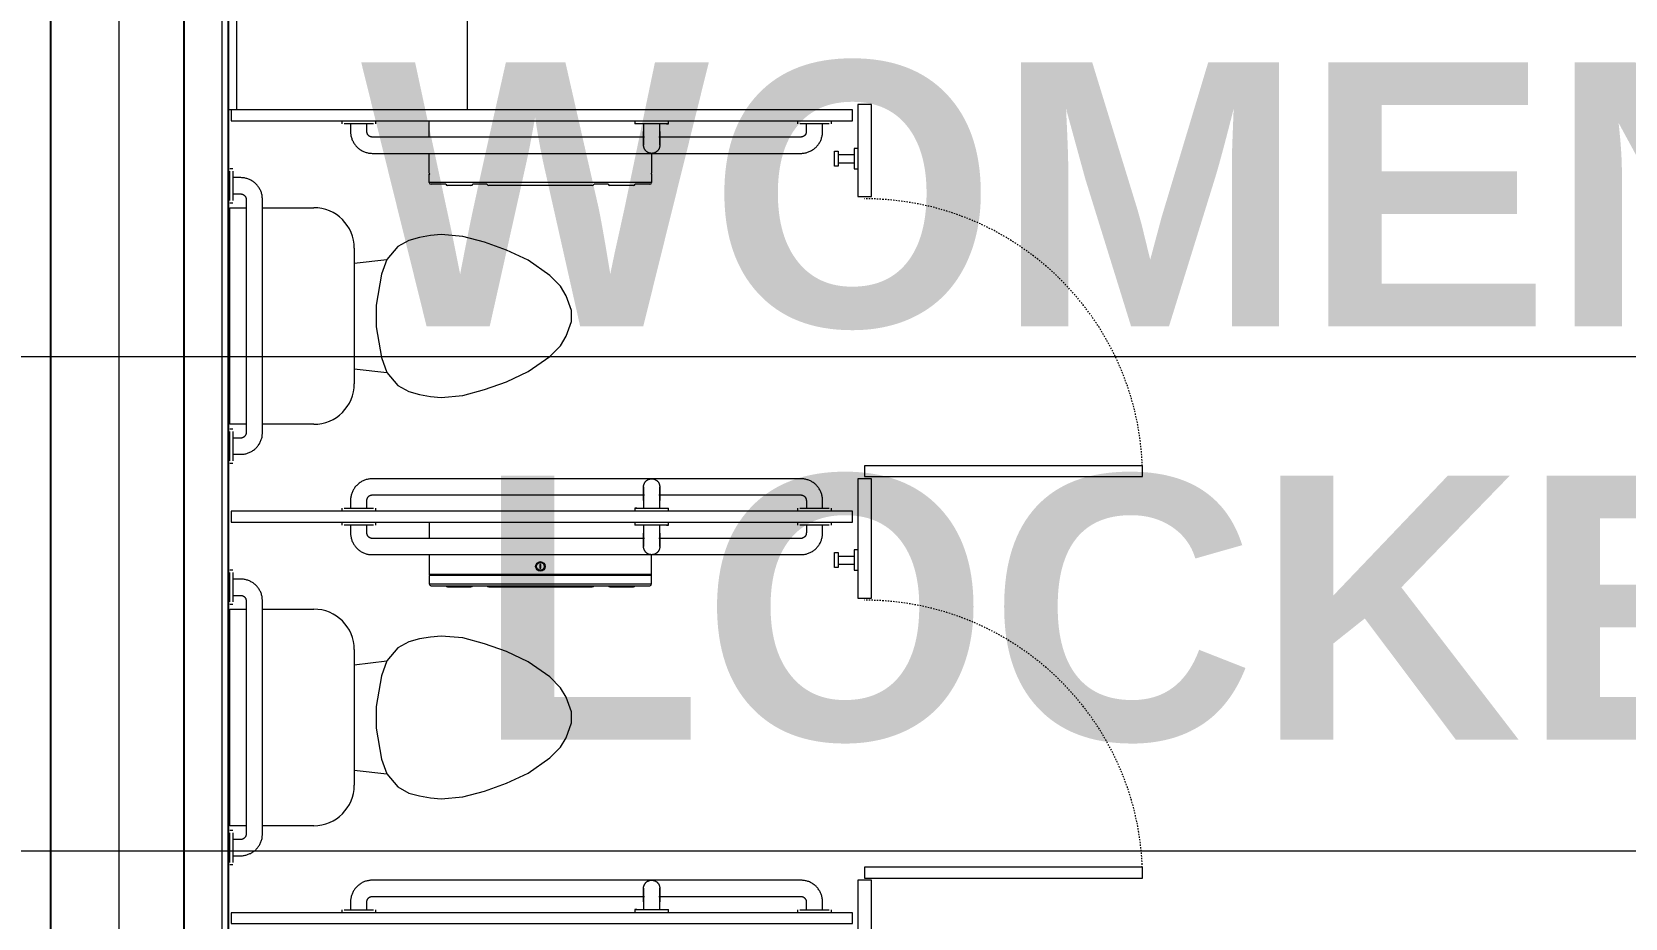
# Model space of a CAD drawing. Header units: inches. Extents: x 25557 to 33164, y -23509 to -20035.
# Drawn here: x 31436.2 to 31583.1, y -22594.8 to -22513.1 of the extents above; entities that cross this region are included whole.
import ezdxf

# ---------------------------------------------------------------- set-up
doc = ezdxf.new("R2010")
doc.units = ezdxf.units.IN
doc.header["$MEASUREMENT"] = 0
for name, pattern in [('Dash', [0.25, 0.125, -0.125]), ('Dash_2_', [0.25, 0.125, -0.125]), ('Grid Line 1_2_', [0.875, 0.5, -0.125, 0.125, -0.125])]:
    doc.linetypes.add(name, pattern=pattern)
for name, color, linetype, lineweight in [('A-AREA', 32, 'Continuous', 9), ('A-GENM', 13, 'Continuous', 9), ('A-WALL', 113, 'Continuous', 25), ('G-ANNO-SYMB', 111, 'Continuous', 9), ('I-WALL', 2, 'Continuous', 9), ('M-AREA-IDEN', 171, 'Continuous', 9), ('P-SANR-FIXT', 6, 'Continuous', 9), ('Q-CASE', 31, 'Continuous', 9), ('Q-SPCQ', 91, 'Continuous', 9), ('Q-SPCQ-HDLN', 91, 'Dash', 9), ('S-GRID', 1, 'Continuous', 9)]:
    doc.layers.add(name, color=color, linetype=linetype, lineweight=lineweight)
doc.styles.add('Arial_B', font='arialbd.ttf', dxfattribs={"height": 24.354149})

# ---------------------------------------------------------------- blocks, each defined once
blk = doc.blocks.new('Toilet-Domestic-3D - Toilet-Domestic-3D-V38-Overall Floor Plan')
at = {"layer": 'P-SANR-FIXT', "color": 7}
for p, q in [((-9.98, 19.48), (9.98, 19.48)), ((-9.98, 17.98), (-9.98, 19.48)), ((9.98, 19.48), (9.98, 17.98)), ((-9.98, 11.75), (-9.98, 16.48)), ((9.98, 16.48), (9.98, 11.75)), ((6.25, 8.02), (-6.25, 8.02)), ((-4.86, 8.02), (-5.21, 5)), ((4.86, 8.02), (5.21, 5)), ((-1, 6), (-3.84, 5.5)), ((1, 6), (-1, 6)), ((3.84, 5.5), (1, 6)), ((-5.21, 5), (-6.4, 4)), ((-3.84, 5.5), (-5.21, 5)), ((5.21, 5), (3.84, 5.5)), ((6.4, 4), (5.21, 5)), ((-6.97, 3), (-7.24, 2)), ((-6.4, 4), (-6.97, 3)), ((6.97, 3), (6.4, 4)), ((7.24, 2), (6.97, 3)), ((-7.24, 2), (-7.41, 1)), ((7.41, 1), (7.24, 2)), ((-7.41, 1), (-7.5, 0)), ((-7.5, 0), (-7.33, -1.99)), ((7.33, -1.99), (7.5, 0)), ((7.5, 0), (7.41, 1)), ((-7.33, -1.99), (-6.79, -4)), ((6.79, -4), (7.33, -1.99)), ((-6.79, -4), (-6.06, -6)), ((6.06, -6), (6.79, -4)), ((-6.06, -6), (-5.13, -8)), ((5.13, -8), (6.06, -6)), ((-5.13, -8), (-3.74, -10)), ((3.74, -10), (5.13, -8)), ((-3.74, -10), (-2.74, -11)), ((2.74, -11), (3.74, -10)), ((-2.74, -11), (-1.87, -11.5)), ((-1.87, -11.5), (-0.5, -12)), ((0.5, -12), (1.87, -11.5)), ((1.87, -11.5), (2.74, -11)), ((-0.5, -12), (0.5, -12))]:
    blk.add_line(p, q, dxfattribs=at)
for centre, start, end in [((-6.25, 11.75), 180, 270), ((6.25, 11.75), 270, 360)]:
    blk.add_arc(centre, 3.73, start, end, dxfattribs=at)
blk = doc.blocks.new('Partition-Floor_Braced-Bradley_Corp-St_Stl-ADA-N_Stalls - ADA _optional_ _ n Standard Stalls-320692-Overall Floor Plan')
at = {"layer": 'Q-SPCQ', "color": 7}
for p, q in [((68.5, -0.88), (67.5, -0.88)), ((67.5, -0.88), (67.5, -58.13)), ((68.5, -58.13), (68.5, -0.88)), ((105.5, -0.88), (104.5, -0.88)), ((104.5, -0.88), (104.5, -58.13)), ((105.5, -58.13), (105.5, -0.88)), ((142.5, -0.88), (141.5, -0.88)), ((141.5, -0.88), (141.5, -58.13)), ((142.5, -58.13), (142.5, -0.88)), ((179.5, -0.88), (178.5, -0.88)), ((178.5, -0.88), (178.5, -58.13)), ((179.5, -58.13), (179.5, -0.88)), ((11.5, -58.63), (8.5, -58.63)), ((8.5, -58.63), (8.5, -59.88)), ((11.5, -59.88), (11.5, -58.63)), ((71.5, -58.63), (47.5, -58.63)), ((47.5, -58.63), (47.5, -59.88)), ((67.5, -58.13), (68.5, -58.13)), ((71.5, -59.88), (71.5, -58.63)), ((97.5, -58.63), (97.5, -59.88)), ((108.5, -58.63), (97.5, -58.63)), ((104.5, -58.13), (105.5, -58.13)), ((108.5, -59.88), (108.5, -58.63)), ((134.5, -58.63), (134.5, -59.88)), ((145.5, -58.63), (134.5, -58.63)), ((141.5, -58.13), (142.5, -58.13)), ((145.5, -59.88), (145.5, -58.63)), ((180, -58.63), (171.5, -58.63)), ((171.5, -58.63), (171.5, -59.88)), ((178.5, -58.13), (179.5, -58.13)), ((180, -59.88), (180, -58.63)), ((8.5, -59.88), (11.5, -59.88)), ((12.69, -59.25), (11.69, -59.25)), ((11.69, -59.25), (11.69, -94.87)), ((12.69, -94.87), (12.69, -59.25)), ((47.5, -59.88), (71.5, -59.88)), ((72.69, -59.25), (71.69, -59.25)), ((71.69, -59.25), (71.69, -84.87)), ((72.69, -84.87), (72.69, -59.25)), ((97.5, -59.88), (108.5, -59.88)), ((109.69, -59.25), (108.69, -59.25)), ((108.69, -59.25), (108.69, -84.87)), ((109.69, -84.87), (109.69, -59.25)), ((134.5, -59.88), (145.5, -59.88)), ((146.69, -59.25), (145.69, -59.25)), ((145.69, -59.25), (145.69, -84.87)), ((146.69, -84.87), (146.69, -59.25)), ((171.5, -59.88), (180, -59.88)), ((71.69, -84.87), (72.69, -84.87)), ((108.69, -84.87), (109.69, -84.87)), ((145.69, -84.87), (146.69, -84.87)), ((11.69, -94.87), (12.69, -94.87))]:
    blk.add_line(p, q, dxfattribs=at)
at = {"layer": 'Q-SPCQ-HDLN', "color": 7, "linetype": 'Dash_2_'}
for centre, radius, start in [((11.69, -59.25), 35.62, 271.7908), ((71.69, -59.25), 25.62, 272.2042), ((108.69, -59.25), 25.62, 272.2042), ((145.69, -59.25), 25.62, 272.2042)]:
    blk.add_arc(centre, radius, start, 360, dxfattribs=at)
blk = doc.blocks.new('817_Grab_Bars - 8170-001420-V43-Overall Floor Plan')
at = {"layer": 'Q-SPCQ', "color": 7}
for p, q in [((25445.95, -22632.3), (25445.95, -22632.58)), ((25447.52, -22632.58), (25446.16, -22632.58)), ((25446.77, -22632.58), (25446.77, -22633.3)), ((25448.87, -22632.58), (25447.52, -22632.58)), ((25448.27, -22633.3), (25448.27, -22632.58)), ((25449.08, -22632.58), (25449.08, -22632.3)), ((25487.95, -22632.3), (25487.95, -22632.58)), ((25489.52, -22632.58), (25488.16, -22632.58)), ((25488.77, -22632.58), (25488.77, -22633.3)), ((25490.87, -22632.58), (25489.52, -22632.58)), ((25490.27, -22633.3), (25490.27, -22632.58)), ((25491.08, -22632.58), (25491.08, -22632.3)), ((25461.86, -22633.8), (25448.77, -22633.8)), ((25488.27, -22633.8), (25463.17, -22633.8)), ((25448.77, -22635.3), (25488.27, -22635.3))]:
    blk.add_line(p, q, dxfattribs=at)
at = {"layer": 'Q-SPCQ', "color": 7, "flags": 128}
for points in [[(25446.77, -22633.3), (25446.77, -22633.38), (25446.77, -22633.46), (25446.78, -22633.54), (25446.79, -22633.62), (25446.81, -22633.7), (25446.82, -22633.78), (25446.84, -22633.86), (25446.87, -22633.93), (25446.89, -22634.01), (25446.92, -22634.08), (25446.96, -22634.15), (25446.99, -22634.23), (25447.03, -22634.3), (25447.07, -22634.37), (25447.11, -22634.43), (25447.16, -22634.5), (25447.21, -22634.56), (25447.26, -22634.62), (25447.32, -22634.68), (25447.37, -22634.74), (25447.43, -22634.79), (25447.49, -22634.84), (25447.55, -22634.89), (25447.62, -22634.94), (25447.68, -22634.99), (25447.75, -22635.03), (25447.82, -22635.07), (25447.89, -22635.1), (25447.97, -22635.14), (25448.04, -22635.17), (25448.12, -22635.19), (25448.19, -22635.22), (25448.27, -22635.24), (25448.35, -22635.26), (25448.43, -22635.27), (25448.5, -22635.29), (25448.58, -22635.29), (25448.66, -22635.3), (25448.74, -22635.3), (25448.77, -22635.3)], [(25448.77, -22633.8), (25448.75, -22633.8), (25448.73, -22633.8), (25448.71, -22633.8), (25448.69, -22633.8), (25448.67, -22633.79), (25448.65, -22633.79), (25448.63, -22633.78), (25448.61, -22633.78), (25448.59, -22633.77), (25448.57, -22633.76), (25448.55, -22633.76), (25448.53, -22633.75), (25448.52, -22633.74), (25448.5, -22633.73), (25448.48, -22633.72), (25448.47, -22633.7), (25448.45, -22633.69), (25448.44, -22633.68), (25448.42, -22633.67), (25448.41, -22633.65), (25448.39, -22633.64), (25448.38, -22633.62), (25448.37, -22633.61), (25448.36, -22633.59), (25448.34, -22633.57), (25448.33, -22633.56), (25448.32, -22633.54), (25448.32, -22633.52), (25448.31, -22633.5), (25448.3, -22633.48), (25448.29, -22633.47), (25448.29, -22633.45), (25448.28, -22633.43), (25448.28, -22633.41), (25448.27, -22633.39), (25448.27, -22633.37), (25448.27, -22633.35), (25448.27, -22633.33), (25448.27, -22633.31), (25448.27, -22633.3)], [(25488.27, -22635.3), (25488.35, -22635.3), (25488.43, -22635.3), (25488.5, -22635.29), (25488.58, -22635.28), (25488.66, -22635.26), (25488.74, -22635.25), (25488.82, -22635.22), (25488.89, -22635.2), (25488.97, -22635.17), (25489.04, -22635.14), (25489.12, -22635.11), (25489.19, -22635.08), (25489.26, -22635.04), (25489.33, -22635), (25489.39, -22634.95), (25489.46, -22634.91), (25489.52, -22634.86), (25489.58, -22634.81), (25489.64, -22634.75), (25489.7, -22634.7), (25489.75, -22634.64), (25489.81, -22634.58), (25489.86, -22634.51), (25489.9, -22634.45), (25489.95, -22634.38), (25489.99, -22634.32), (25490.03, -22634.25), (25490.07, -22634.17), (25490.1, -22634.1), (25490.13, -22634.03), (25490.16, -22633.95), (25490.18, -22633.88), (25490.2, -22633.8), (25490.22, -22633.72), (25490.24, -22633.64), (25490.25, -22633.56), (25490.26, -22633.48), (25490.26, -22633.4), (25490.27, -22633.32), (25490.27, -22633.3)], [(25488.77, -22633.3), (25488.76, -22633.32), (25488.76, -22633.34), (25488.76, -22633.36), (25488.76, -22633.38), (25488.76, -22633.4), (25488.75, -22633.42), (25488.75, -22633.44), (25488.74, -22633.46), (25488.73, -22633.48), (25488.73, -22633.5), (25488.72, -22633.52), (25488.71, -22633.53), (25488.7, -22633.55), (25488.69, -22633.57), (25488.68, -22633.59), (25488.67, -22633.6), (25488.65, -22633.62), (25488.64, -22633.63), (25488.63, -22633.65), (25488.61, -22633.66), (25488.6, -22633.68), (25488.58, -22633.69), (25488.57, -22633.7), (25488.55, -22633.71), (25488.54, -22633.72), (25488.52, -22633.73), (25488.5, -22633.74), (25488.48, -22633.75), (25488.46, -22633.76), (25488.45, -22633.77), (25488.43, -22633.78), (25488.41, -22633.78), (25488.39, -22633.79), (25488.37, -22633.79), (25488.35, -22633.8), (25488.33, -22633.8), (25488.31, -22633.8), (25488.29, -22633.8), (25488.27, -22633.8), (25488.27, -22633.8)]]:
    blk.add_lwpolyline(points, dxfattribs=at)
blk = doc.blocks.new('817_Grab_Bars - 8170-001420-V45-Overall Floor Plan')
at = {"layer": 'Q-SPCQ', "color": 7}
for p, q in [((25532.45, -22558.3), (25532.45, -22558.58)), ((25534.02, -22558.58), (25532.66, -22558.58)), ((25533.27, -22558.58), (25533.27, -22559.3)), ((25535.37, -22558.58), (25534.02, -22558.58)), ((25534.77, -22559.3), (25534.77, -22558.58)), ((25535.58, -22558.58), (25535.58, -22558.3)), ((25574.45, -22558.3), (25574.45, -22558.58)), ((25576.02, -22558.58), (25574.66, -22558.58)), ((25575.27, -22558.58), (25575.27, -22559.3)), ((25577.37, -22558.58), (25576.02, -22558.58)), ((25576.77, -22559.3), (25576.77, -22558.58)), ((25577.58, -22558.58), (25577.58, -22558.3)), ((25560.36, -22559.8), (25535.27, -22559.8)), ((25574.77, -22559.8), (25561.67, -22559.8)), ((25535.27, -22561.3), (25574.77, -22561.3))]:
    blk.add_line(p, q, dxfattribs=at)
at = {"layer": 'Q-SPCQ', "color": 7, "flags": 128}
for points in [[(25533.27, -22559.3), (25533.27, -22559.38), (25533.27, -22559.46), (25533.28, -22559.54), (25533.29, -22559.62), (25533.31, -22559.7), (25533.32, -22559.78), (25533.34, -22559.86), (25533.37, -22559.93), (25533.39, -22560.01), (25533.42, -22560.08), (25533.46, -22560.15), (25533.49, -22560.23), (25533.53, -22560.3), (25533.57, -22560.37), (25533.61, -22560.43), (25533.66, -22560.5), (25533.71, -22560.56), (25533.76, -22560.62), (25533.82, -22560.68), (25533.87, -22560.74), (25533.93, -22560.79), (25533.99, -22560.84), (25534.05, -22560.89), (25534.12, -22560.94), (25534.18, -22560.99), (25534.25, -22561.03), (25534.32, -22561.07), (25534.39, -22561.1), (25534.47, -22561.14), (25534.54, -22561.17), (25534.62, -22561.19), (25534.69, -22561.22), (25534.77, -22561.24), (25534.85, -22561.26), (25534.93, -22561.27), (25535, -22561.29), (25535.08, -22561.29), (25535.16, -22561.3), (25535.24, -22561.3), (25535.27, -22561.3)], [(25535.27, -22559.8), (25535.25, -22559.8), (25535.23, -22559.8), (25535.21, -22559.8), (25535.19, -22559.8), (25535.17, -22559.79), (25535.15, -22559.79), (25535.13, -22559.78), (25535.11, -22559.78), (25535.09, -22559.77), (25535.07, -22559.76), (25535.05, -22559.76), (25535.03, -22559.75), (25535.02, -22559.74), (25535, -22559.73), (25534.98, -22559.72), (25534.97, -22559.7), (25534.95, -22559.69), (25534.94, -22559.68), (25534.92, -22559.67), (25534.91, -22559.65), (25534.89, -22559.64), (25534.88, -22559.62), (25534.87, -22559.61), (25534.86, -22559.59), (25534.84, -22559.57), (25534.83, -22559.56), (25534.82, -22559.54), (25534.82, -22559.52), (25534.81, -22559.5), (25534.8, -22559.48), (25534.79, -22559.47), (25534.79, -22559.45), (25534.78, -22559.43), (25534.78, -22559.41), (25534.77, -22559.39), (25534.77, -22559.37), (25534.77, -22559.35), (25534.77, -22559.33), (25534.77, -22559.31), (25534.77, -22559.3)], [(25574.77, -22561.3), (25574.85, -22561.3), (25574.93, -22561.3), (25575, -22561.29), (25575.08, -22561.28), (25575.16, -22561.26), (25575.24, -22561.25), (25575.32, -22561.22), (25575.39, -22561.2), (25575.47, -22561.17), (25575.54, -22561.14), (25575.62, -22561.11), (25575.69, -22561.08), (25575.76, -22561.04), (25575.83, -22561), (25575.89, -22560.95), (25575.96, -22560.91), (25576.02, -22560.86), (25576.08, -22560.81), (25576.14, -22560.75), (25576.2, -22560.7), (25576.25, -22560.64), (25576.31, -22560.58), (25576.36, -22560.51), (25576.4, -22560.45), (25576.45, -22560.38), (25576.49, -22560.32), (25576.53, -22560.25), (25576.57, -22560.17), (25576.6, -22560.1), (25576.63, -22560.03), (25576.66, -22559.95), (25576.68, -22559.88), (25576.7, -22559.8), (25576.72, -22559.72), (25576.74, -22559.64), (25576.75, -22559.56), (25576.76, -22559.48), (25576.76, -22559.4), (25576.77, -22559.32), (25576.77, -22559.3)], [(25575.27, -22559.3), (25575.26, -22559.32), (25575.26, -22559.34), (25575.26, -22559.36), (25575.26, -22559.38), (25575.26, -22559.4), (25575.25, -22559.42), (25575.25, -22559.44), (25575.24, -22559.46), (25575.23, -22559.48), (25575.23, -22559.5), (25575.22, -22559.52), (25575.21, -22559.53), (25575.2, -22559.55), (25575.19, -22559.57), (25575.18, -22559.59), (25575.17, -22559.6), (25575.15, -22559.62), (25575.14, -22559.63), (25575.13, -22559.65), (25575.11, -22559.66), (25575.1, -22559.68), (25575.08, -22559.69), (25575.07, -22559.7), (25575.05, -22559.71), (25575.04, -22559.72), (25575.02, -22559.73), (25575, -22559.74), (25574.98, -22559.75), (25574.96, -22559.76), (25574.95, -22559.77), (25574.93, -22559.78), (25574.91, -22559.78), (25574.89, -22559.79), (25574.87, -22559.79), (25574.85, -22559.8), (25574.83, -22559.8), (25574.81, -22559.8), (25574.79, -22559.8), (25574.77, -22559.8), (25574.77, -22559.8)]]:
    blk.add_lwpolyline(points, dxfattribs=at)
blk = doc.blocks.new('817_Grab_Bars - 8170-001420-V46-Overall Floor Plan')
at = {"layer": 'Q-SPCQ', "color": 7}
for p, q in [((25574.77, -22554.3), (25535.27, -22554.3)), ((25533.27, -22556.3), (25533.27, -22557.02)), ((25534.77, -22557.02), (25534.77, -22556.3)), ((25535.27, -22555.8), (25560.36, -22555.8)), ((25561.67, -22555.8), (25574.77, -22555.8)), ((25575.27, -22556.3), (25575.27, -22557.02)), ((25576.77, -22557.02), (25576.77, -22556.3)), ((25532.45, -22557.02), (25532.45, -22557.3)), ((25532.66, -22557.02), (25534.02, -22557.02)), ((25534.02, -22557.02), (25535.37, -22557.02)), ((25535.58, -22557.3), (25535.58, -22557.02)), ((25574.45, -22557.02), (25574.45, -22557.3)), ((25574.66, -22557.02), (25576.02, -22557.02)), ((25576.02, -22557.02), (25577.37, -22557.02)), ((25577.58, -22557.3), (25577.58, -22557.02))]:
    blk.add_line(p, q, dxfattribs=at)
at = {"layer": 'Q-SPCQ', "color": 7, "flags": 128}
for points in [[(25535.27, -22554.3), (25535.19, -22554.3), (25535.11, -22554.31), (25535.03, -22554.32), (25534.95, -22554.33), (25534.87, -22554.34), (25534.79, -22554.36), (25534.71, -22554.38), (25534.64, -22554.4), (25534.56, -22554.43), (25534.49, -22554.46), (25534.41, -22554.49), (25534.34, -22554.53), (25534.27, -22554.57), (25534.2, -22554.61), (25534.14, -22554.65), (25534.07, -22554.7), (25534.01, -22554.75), (25533.95, -22554.8), (25533.89, -22554.85), (25533.83, -22554.91), (25533.78, -22554.97), (25533.72, -22555.03), (25533.67, -22555.09), (25533.63, -22555.16), (25533.58, -22555.22), (25533.54, -22555.29), (25533.5, -22555.36), (25533.47, -22555.43), (25533.43, -22555.5), (25533.4, -22555.58), (25533.37, -22555.65), (25533.35, -22555.73), (25533.33, -22555.81), (25533.31, -22555.88), (25533.29, -22555.96), (25533.28, -22556.04), (25533.27, -22556.12), (25533.27, -22556.2), (25533.27, -22556.28), (25533.27, -22556.3)], [(25576.77, -22556.3), (25576.76, -22556.22), (25576.76, -22556.14), (25576.75, -22556.06), (25576.74, -22555.98), (25576.73, -22555.91), (25576.71, -22555.83), (25576.69, -22555.75), (25576.66, -22555.67), (25576.64, -22555.6), (25576.61, -22555.52), (25576.57, -22555.45), (25576.54, -22555.38), (25576.5, -22555.31), (25576.46, -22555.24), (25576.42, -22555.17), (25576.37, -22555.11), (25576.32, -22555.05), (25576.27, -22554.98), (25576.21, -22554.92), (25576.16, -22554.87), (25576.1, -22554.81), (25576.04, -22554.76), (25575.98, -22554.71), (25575.91, -22554.66), (25575.85, -22554.62), (25575.78, -22554.58), (25575.71, -22554.54), (25575.64, -22554.5), (25575.56, -22554.47), (25575.49, -22554.44), (25575.41, -22554.41), (25575.34, -22554.39), (25575.26, -22554.37), (25575.18, -22554.35), (25575.11, -22554.33), (25575.03, -22554.32), (25574.95, -22554.31), (25574.87, -22554.31), (25574.79, -22554.3), (25574.77, -22554.3)], [(25534.77, -22556.3), (25534.77, -22556.28), (25534.77, -22556.26), (25534.77, -22556.24), (25534.77, -22556.22), (25534.78, -22556.2), (25534.78, -22556.18), (25534.78, -22556.16), (25534.79, -22556.15), (25534.8, -22556.13), (25534.8, -22556.11), (25534.81, -22556.09), (25534.82, -22556.07), (25534.83, -22556.05), (25534.84, -22556.04), (25534.85, -22556.02), (25534.86, -22556), (25534.88, -22555.99), (25534.89, -22555.97), (25534.9, -22555.96), (25534.92, -22555.94), (25534.93, -22555.93), (25534.95, -22555.92), (25534.96, -22555.91), (25534.98, -22555.89), (25535, -22555.88), (25535.01, -22555.87), (25535.03, -22555.86), (25535.05, -22555.85), (25535.07, -22555.84), (25535.08, -22555.84), (25535.1, -22555.83), (25535.12, -22555.82), (25535.14, -22555.82), (25535.16, -22555.81), (25535.18, -22555.81), (25535.2, -22555.81), (25535.22, -22555.8), (25535.24, -22555.8), (25535.26, -22555.8), (25535.27, -22555.8)], [(25574.77, -22555.8), (25574.79, -22555.8), (25574.81, -22555.8), (25574.83, -22555.81), (25574.84, -22555.81), (25574.86, -22555.81), (25574.88, -22555.82), (25574.9, -22555.82), (25574.92, -22555.83), (25574.94, -22555.83), (25574.96, -22555.84), (25574.98, -22555.85), (25575, -22555.86), (25575.01, -22555.87), (25575.03, -22555.88), (25575.05, -22555.89), (25575.06, -22555.9), (25575.08, -22555.91), (25575.09, -22555.93), (25575.11, -22555.94), (25575.12, -22555.95), (25575.14, -22555.97), (25575.15, -22555.98), (25575.16, -22556), (25575.17, -22556.02), (25575.19, -22556.03), (25575.2, -22556.05), (25575.21, -22556.07), (25575.22, -22556.08), (25575.22, -22556.1), (25575.23, -22556.12), (25575.24, -22556.14), (25575.24, -22556.16), (25575.25, -22556.18), (25575.25, -22556.2), (25575.26, -22556.22), (25575.26, -22556.24), (25575.26, -22556.26), (25575.26, -22556.28), (25575.27, -22556.3), (25575.27, -22556.3)]]:
    blk.add_lwpolyline(points, dxfattribs=at)
blk = doc.blocks.new('817_Grab_Bars - 8170-001420-V44-Overall Floor Plan')
at = {"layer": 'Q-SPCQ', "color": 7}
for p, q in [((25488.27, -22628.3), (25448.77, -22628.3)), ((25448.77, -22629.8), (25461.86, -22629.8)), ((25463.17, -22629.8), (25488.27, -22629.8)), ((25445.95, -22631.02), (25445.95, -22631.3)), ((25446.16, -22631.02), (25447.52, -22631.02)), ((25446.77, -22630.3), (25446.77, -22631.02)), ((25447.52, -22631.02), (25448.87, -22631.02)), ((25448.27, -22631.02), (25448.27, -22630.3)), ((25449.08, -22631.3), (25449.08, -22631.02)), ((25487.95, -22631.02), (25487.95, -22631.3)), ((25488.16, -22631.02), (25489.52, -22631.02)), ((25488.77, -22630.3), (25488.77, -22631.02)), ((25489.52, -22631.02), (25490.87, -22631.02)), ((25490.27, -22631.02), (25490.27, -22630.3)), ((25491.08, -22631.3), (25491.08, -22631.02))]:
    blk.add_line(p, q, dxfattribs=at)
at = {"layer": 'Q-SPCQ', "color": 7, "flags": 128}
for points in [[(25448.77, -22628.3), (25448.69, -22628.3), (25448.61, -22628.31), (25448.53, -22628.32), (25448.45, -22628.33), (25448.37, -22628.34), (25448.29, -22628.36), (25448.21, -22628.38), (25448.14, -22628.4), (25448.06, -22628.43), (25447.99, -22628.46), (25447.91, -22628.49), (25447.84, -22628.53), (25447.77, -22628.57), (25447.7, -22628.61), (25447.64, -22628.65), (25447.57, -22628.7), (25447.51, -22628.75), (25447.45, -22628.8), (25447.39, -22628.85), (25447.33, -22628.91), (25447.28, -22628.97), (25447.22, -22629.03), (25447.17, -22629.09), (25447.13, -22629.16), (25447.08, -22629.22), (25447.04, -22629.29), (25447, -22629.36), (25446.97, -22629.43), (25446.93, -22629.5), (25446.9, -22629.58), (25446.87, -22629.65), (25446.85, -22629.73), (25446.83, -22629.81), (25446.81, -22629.88), (25446.79, -22629.96), (25446.78, -22630.04), (25446.77, -22630.12), (25446.77, -22630.2), (25446.77, -22630.28), (25446.77, -22630.3)], [(25490.27, -22630.3), (25490.26, -22630.22), (25490.26, -22630.14), (25490.25, -22630.06), (25490.24, -22629.98), (25490.23, -22629.91), (25490.21, -22629.83), (25490.19, -22629.75), (25490.16, -22629.67), (25490.14, -22629.6), (25490.11, -22629.52), (25490.07, -22629.45), (25490.04, -22629.38), (25490, -22629.31), (25489.96, -22629.24), (25489.92, -22629.17), (25489.87, -22629.11), (25489.82, -22629.05), (25489.77, -22628.98), (25489.71, -22628.92), (25489.66, -22628.87), (25489.6, -22628.81), (25489.54, -22628.76), (25489.48, -22628.71), (25489.41, -22628.66), (25489.35, -22628.62), (25489.28, -22628.58), (25489.21, -22628.54), (25489.14, -22628.5), (25489.06, -22628.47), (25488.99, -22628.44), (25488.91, -22628.41), (25488.84, -22628.39), (25488.76, -22628.37), (25488.68, -22628.35), (25488.61, -22628.33), (25488.53, -22628.32), (25488.45, -22628.31), (25488.37, -22628.31), (25488.29, -22628.3), (25488.27, -22628.3)], [(25448.27, -22630.3), (25448.27, -22630.28), (25448.27, -22630.26), (25448.27, -22630.24), (25448.27, -22630.22), (25448.28, -22630.2), (25448.28, -22630.18), (25448.28, -22630.16), (25448.29, -22630.15), (25448.3, -22630.13), (25448.3, -22630.11), (25448.31, -22630.09), (25448.32, -22630.07), (25448.33, -22630.05), (25448.34, -22630.04), (25448.35, -22630.02), (25448.36, -22630), (25448.38, -22629.99), (25448.39, -22629.97), (25448.4, -22629.96), (25448.42, -22629.94), (25448.43, -22629.93), (25448.45, -22629.92), (25448.46, -22629.91), (25448.48, -22629.89), (25448.5, -22629.88), (25448.51, -22629.87), (25448.53, -22629.86), (25448.55, -22629.85), (25448.57, -22629.84), (25448.58, -22629.84), (25448.6, -22629.83), (25448.62, -22629.82), (25448.64, -22629.82), (25448.66, -22629.81), (25448.68, -22629.81), (25448.7, -22629.81), (25448.72, -22629.8), (25448.74, -22629.8), (25448.76, -22629.8), (25448.77, -22629.8)], [(25488.27, -22629.8), (25488.29, -22629.8), (25488.31, -22629.8), (25488.33, -22629.81), (25488.34, -22629.81), (25488.36, -22629.81), (25488.38, -22629.82), (25488.4, -22629.82), (25488.42, -22629.83), (25488.44, -22629.83), (25488.46, -22629.84), (25488.48, -22629.85), (25488.5, -22629.86), (25488.51, -22629.87), (25488.53, -22629.88), (25488.55, -22629.89), (25488.56, -22629.9), (25488.58, -22629.91), (25488.59, -22629.93), (25488.61, -22629.94), (25488.62, -22629.95), (25488.64, -22629.97), (25488.65, -22629.98), (25488.66, -22630), (25488.67, -22630.02), (25488.69, -22630.03), (25488.7, -22630.05), (25488.71, -22630.07), (25488.72, -22630.08), (25488.72, -22630.1), (25488.73, -22630.12), (25488.74, -22630.14), (25488.74, -22630.16), (25488.75, -22630.18), (25488.75, -22630.2), (25488.76, -22630.22), (25488.76, -22630.24), (25488.76, -22630.26), (25488.76, -22630.28), (25488.77, -22630.3), (25488.77, -22630.3)]]:
    blk.add_lwpolyline(points, dxfattribs=at)
blk = doc.blocks.new('Dispenser-Toilet_Tissue-Frost_Products_LTD_-Jumbo-169 - Steel-Brushed-Stainless_Steel-V49-Overall Floor Plan')
at = {"layer": 'Q-SPCQ', "color": 10, "lineweight": 13}
for p, q in [((25540.52, -22558.3), (25540.52, -22559.81)), ((25540.52, -22561.3), (25540.52, -22563.14)), ((25550.72, -22562.21), (25550.72, -22562.54)), ((25550.81, -22562.21), (25550.72, -22562.21)), ((25550.81, -22562.54), (25550.81, -22562.21)), ((25561.01, -22563.14), (25561.01, -22561.28)), ((25561.01, -22563.14), (25540.52, -22563.14)), ((25540.57, -22563.23), (25540.52, -22563.23)), ((25540.52, -22563.23), (25540.52, -22564)), ((25540.52, -22564), (25561.01, -22564)), ((25540.57, -22563.2), (25560.95, -22563.2)), ((25540.57, -22563.2), (25540.57, -22563.23)), ((25560.95, -22563.23), (25540.57, -22563.23)), ((25550.72, -22562.54), (25550.81, -22562.54)), ((25560.95, -22563.23), (25560.95, -22563.2)), ((25561.01, -22563.23), (25560.95, -22563.23)), ((25561.01, -22564), (25561.01, -22563.23)), ((25540.67, -22564.16), (25542.03, -22564.16)), ((25542.03, -22564.16), (25559.5, -22564.16)), ((25542.19, -22564.26), (25544.36, -22564.26)), ((25544.52, -22564.16), (25545.83, -22564.16)), ((25546.01, -22564.26), (25555.52, -22564.26)), ((25555.7, -22564.16), (25557.01, -22564.16)), ((25557.17, -22564.26), (25559.34, -22564.26)), ((25559.5, -22564.16), (25560.85, -22564.16))]:
    blk.add_line(p, q, dxfattribs=at)
for radius in [0.438, 0.358]:
    blk.add_circle((25550.76, -22562.38), radius, dxfattribs=at)
for centre, radius, start, end in [((25540.58, -22563.14), 0.0601, 180, 267.3185), ((25540.68, -22564), 0.16, 180, 269.0019), ((25560.85, -22564), 0.16, 270, 0), ((25560.95, -22563.14), 0.06, 270, 0), ((25542.19, -22564.08), 0.18, 206.3878, 270), ((25543.74, -22564.15), 0.118, 187.6431, 259.1884), ((25543.74, -22564.11), 0.151, 272.679, 340.3653), ((25543.77, -22564.08), 0.18, 270, 333.6084), ((25543.76, -22564.11), 0.151, 273.1667, 340.3726), ((25544.34, -22564.15), 0.119, 188.4805, 259.9599), ((25544.34, -22564.11), 0.151, 272.679, 340.3659), ((25544.35, -22564.11), 0.151, 272.679, 340.3659), ((25544.36, -22564.08), 0.18, 270, 333.6122), ((25546.01, -22564.04), 0.22, 213.0557, 270), ((25555.52, -22564.04), 0.22, 270, 326.9443), ((25557.17, -22564.08), 0.18, 206.3878, 270), ((25557.18, -22564.11), 0.151, 199.6341, 267.321), ((25557.19, -22564.11), 0.151, 199.6341, 267.321), ((25557.19, -22564.15), 0.119, 280.0401, 351.5195), ((25557.76, -22564.08), 0.18, 206.3878, 270), ((25557.77, -22564.11), 0.151, 199.6341, 266.8331), ((25557.79, -22564.11), 0.151, 199.6341, 267.321), ((25557.79, -22564.15), 0.118, 280.8116, 352.3569), ((25559.34, -22564.08), 0.18, 270, 333.6122)]:
    blk.add_arc(centre, radius, start, end, dxfattribs=at)
blk = doc.blocks.new('Dispenser-Toilet_Tissue-Frost_Products_LTD_-Jumbo-169 - Steel-Brushed-Stainless_Steel-V50-Overall Floor Plan')
at = {"layer": 'Q-SPCQ', "color": 10, "lineweight": 13}
for p, q in [((25540.52, -22522.8), (25540.52, -22521.3)), ((25540.52, -22526.14), (25540.52, -22524.3)), ((25561.01, -22524.28), (25561.01, -22526.14)), ((25540.52, -22527), (25540.52, -22526.23)), ((25540.52, -22526.23), (25540.58, -22526.23)), ((25561.01, -22527), (25540.52, -22527)), ((25540.58, -22526.23), (25540.58, -22526.2)), ((25542.03, -22527.16), (25540.68, -22527.16)), ((25544.36, -22527.26), (25542.19, -22527.26)), ((25545.83, -22527.16), (25544.52, -22527.16)), ((25555.52, -22527.26), (25546.01, -22527.26)), ((25557.01, -22527.16), (25555.7, -22527.16)), ((25559.34, -22527.26), (25557.17, -22527.26)), ((25560.86, -22527.16), (25559.5, -22527.16)), ((25560.96, -22526.2), (25560.96, -22526.23)), ((25560.96, -22526.23), (25561.01, -22526.23)), ((25561.01, -22526.23), (25561.01, -22527))]:
    blk.add_line(p, q, dxfattribs=at)
for centre, radius, start, end in [((25540.58, -22526.14), 0.06, 180, 270), ((25540.68, -22527), 0.16, 180, 270), ((25542.19, -22527.08), 0.18, 206.3878, 270), ((25544.36, -22527.08), 0.18, 270, 333.6122), ((25546.01, -22527.04), 0.22, 213.0557, 270), ((25555.52, -22527.04), 0.22, 270, 326.9443), ((25557.17, -22527.08), 0.18, 206.3878, 270), ((25559.34, -22527.08), 0.18, 270, 333.6122), ((25560.85, -22527), 0.16, 270.9981, 0), ((25560.95, -22526.14), 0.0601, 272.6815, 0)]:
    blk.add_arc(centre, radius, start, end, dxfattribs=at)
blk = doc.blocks.new('817_Grab_Bars - 8170-001240-V54-Overall Floor Plan')
at = {"layer": 'Q-SPCQ', "color": 7}
for p, q in [((25522.42, -22562.74), (25522.14, -22562.74)), ((25522.14, -22564.3), (25522.14, -22562.95)), ((25522.42, -22562.95), (25522.42, -22564.3)), ((25523.14, -22563.55), (25522.42, -22563.55)), ((25522.14, -22565.66), (25522.14, -22564.3)), ((25522.42, -22564.3), (25522.42, -22565.66)), ((25522.42, -22565.05), (25523.14, -22565.05)), ((25522.14, -22565.87), (25522.42, -22565.87)), ((25523.64, -22565.55), (25523.64, -22587.05)), ((25525.14, -22587.05), (25525.14, -22565.55)), ((25522.42, -22586.74), (25522.14, -22586.74)), ((25522.14, -22588.3), (25522.14, -22586.95)), ((25522.42, -22586.95), (25522.42, -22588.3)), ((25522.14, -22589.66), (25522.14, -22588.3)), ((25523.14, -22587.55), (25522.42, -22587.55)), ((25522.42, -22588.3), (25522.42, -22589.66)), ((25522.14, -22589.87), (25522.42, -22589.87)), ((25522.42, -22589.05), (25523.14, -22589.05))]:
    blk.add_line(p, q, dxfattribs=at)
at = {"layer": 'Q-SPCQ', "color": 7, "flags": 128}
for points in [[(25525.14, -22565.55), (25525.14, -22565.47), (25525.13, -22565.39), (25525.13, -22565.31), (25525.11, -22565.23), (25525.1, -22565.16), (25525.08, -22565.08), (25525.06, -22565), (25525.04, -22564.92), (25525.01, -22564.85), (25524.98, -22564.77), (25524.95, -22564.7), (25524.91, -22564.63), (25524.88, -22564.56), (25524.83, -22564.49), (25524.79, -22564.42), (25524.74, -22564.36), (25524.7, -22564.3), (25524.64, -22564.23), (25524.59, -22564.17), (25524.53, -22564.12), (25524.48, -22564.06), (25524.41, -22564.01), (25524.35, -22563.96), (25524.29, -22563.91), (25524.22, -22563.87), (25524.15, -22563.83), (25524.08, -22563.79), (25524.01, -22563.75), (25523.94, -22563.72), (25523.86, -22563.69), (25523.79, -22563.66), (25523.71, -22563.64), (25523.64, -22563.62), (25523.56, -22563.6), (25523.48, -22563.58), (25523.4, -22563.57), (25523.32, -22563.56), (25523.24, -22563.56), (25523.16, -22563.55), (25523.14, -22563.55)], [(25523.14, -22565.05), (25523.16, -22565.05), (25523.18, -22565.05), (25523.2, -22565.06), (25523.22, -22565.06), (25523.24, -22565.06), (25523.26, -22565.07), (25523.28, -22565.07), (25523.3, -22565.08), (25523.32, -22565.08), (25523.33, -22565.09), (25523.35, -22565.1), (25523.37, -22565.11), (25523.39, -22565.12), (25523.41, -22565.13), (25523.42, -22565.14), (25523.44, -22565.15), (25523.45, -22565.16), (25523.47, -22565.18), (25523.48, -22565.19), (25523.5, -22565.2), (25523.51, -22565.22), (25523.53, -22565.23), (25523.54, -22565.25), (25523.55, -22565.27), (25523.56, -22565.28), (25523.57, -22565.3), (25523.58, -22565.32), (25523.59, -22565.33), (25523.6, -22565.35), (25523.61, -22565.37), (25523.61, -22565.39), (25523.62, -22565.41), (25523.62, -22565.43), (25523.63, -22565.45), (25523.63, -22565.47), (25523.64, -22565.49), (25523.64, -22565.51), (25523.64, -22565.53), (25523.64, -22565.55), (25523.64, -22565.55)], [(25523.14, -22589.05), (25523.22, -22589.05), (25523.3, -22589.05), (25523.38, -22589.04), (25523.46, -22589.03), (25523.54, -22589.01), (25523.62, -22589), (25523.69, -22588.97), (25523.77, -22588.95), (25523.84, -22588.92), (25523.92, -22588.89), (25523.99, -22588.86), (25524.06, -22588.83), (25524.13, -22588.79), (25524.2, -22588.75), (25524.27, -22588.7), (25524.33, -22588.66), (25524.4, -22588.61), (25524.46, -22588.56), (25524.52, -22588.5), (25524.57, -22588.45), (25524.63, -22588.39), (25524.68, -22588.33), (25524.73, -22588.26), (25524.78, -22588.2), (25524.82, -22588.13), (25524.87, -22588.07), (25524.9, -22588), (25524.94, -22587.92), (25524.97, -22587.85), (25525, -22587.78), (25525.03, -22587.7), (25525.06, -22587.63), (25525.08, -22587.55), (25525.1, -22587.47), (25525.11, -22587.39), (25525.12, -22587.31), (25525.13, -22587.23), (25525.14, -22587.15), (25525.14, -22587.07), (25525.14, -22587.05)], [(25523.64, -22587.05), (25523.64, -22587.07), (25523.64, -22587.09), (25523.64, -22587.11), (25523.63, -22587.13), (25523.63, -22587.15), (25523.63, -22587.17), (25523.62, -22587.19), (25523.61, -22587.21), (25523.61, -22587.23), (25523.6, -22587.25), (25523.59, -22587.27), (25523.58, -22587.28), (25523.57, -22587.3), (25523.56, -22587.32), (25523.55, -22587.34), (25523.54, -22587.35), (25523.53, -22587.37), (25523.52, -22587.38), (25523.5, -22587.4), (25523.49, -22587.41), (25523.47, -22587.43), (25523.46, -22587.44), (25523.44, -22587.45), (25523.43, -22587.46), (25523.41, -22587.47), (25523.39, -22587.48), (25523.38, -22587.49), (25523.36, -22587.5), (25523.34, -22587.51), (25523.32, -22587.52), (25523.3, -22587.53), (25523.28, -22587.53), (25523.26, -22587.54), (25523.24, -22587.54), (25523.23, -22587.55), (25523.21, -22587.55), (25523.19, -22587.55), (25523.17, -22587.55), (25523.15, -22587.55), (25523.14, -22587.55)]]:
    blk.add_lwpolyline(points, dxfattribs=at)
blk = doc.blocks.new('817_Grab_Bars - 8170-001180-V56-Overall Floor Plan')
at = {"layer": 'Q-SPCQ', "color": 7}
for p, q in [((25460.95, -22631.02), (25460.95, -22631.3)), ((25460.95, -22631.02), (25460.95, -22631.3)), ((25460.95, -22631.02), (25464.08, -22631.02)), ((25461.16, -22631.02), (25460.95, -22631.02)), ((25460.95, -22631.02), (25461.16, -22631.02)), ((25461.16, -22631.02), (25460.95, -22631.02)), ((25461.77, -22630.3), (25461.77, -22631.02)), ((25461.77, -22630.3), (25461.77, -22631.02)), ((25463.27, -22631.02), (25463.27, -22630.3)), ((25463.27, -22631.02), (25463.27, -22630.3)), ((25464.08, -22631.3), (25464.08, -22631.02)), ((25464.08, -22631.3), (25464.08, -22631.02))]:
    blk.add_line(p, q, dxfattribs=at)
at = {"layer": 'Q-SPCQ', "color": 7, "flags": 128}
for points in [[(25461.77, -22629.05), (25461.77, -22629.02), (25461.77, -22628.99), (25461.77, -22628.96), (25461.77, -22628.93), (25461.78, -22628.9), (25461.79, -22628.87), (25461.79, -22628.85), (25461.8, -22628.82), (25461.81, -22628.79), (25461.82, -22628.76), (25461.84, -22628.73), (25461.85, -22628.71), (25461.86, -22628.68), (25461.88, -22628.65), (25461.9, -22628.63), (25461.91, -22628.6), (25461.93, -22628.58), (25461.95, -22628.56), (25461.97, -22628.54), (25461.99, -22628.51), (25462.01, -22628.49), (25462.04, -22628.47), (25462.06, -22628.46), (25462.09, -22628.44), (25462.11, -22628.42), (25462.14, -22628.41), (25462.16, -22628.39), (25462.19, -22628.38), (25462.22, -22628.37), (25462.24, -22628.35), (25462.27, -22628.34), (25462.3, -22628.33), (25462.33, -22628.33), (25462.36, -22628.32), (25462.39, -22628.31), (25462.42, -22628.31), (25462.45, -22628.31), (25462.48, -22628.3), (25462.51, -22628.3), (25462.52, -22628.3)], [(25462.52, -22628.3), (25462.55, -22628.3), (25462.58, -22628.31), (25462.61, -22628.31), (25462.63, -22628.31), (25462.66, -22628.32), (25462.69, -22628.32), (25462.72, -22628.33), (25462.75, -22628.34), (25462.78, -22628.35), (25462.81, -22628.36), (25462.83, -22628.37), (25462.86, -22628.39), (25462.89, -22628.4), (25462.91, -22628.42), (25462.94, -22628.43), (25462.96, -22628.45), (25462.99, -22628.47), (25463.01, -22628.49), (25463.03, -22628.51), (25463.05, -22628.53), (25463.07, -22628.55), (25463.09, -22628.57), (25463.11, -22628.6), (25463.13, -22628.62), (25463.15, -22628.65), (25463.16, -22628.67), (25463.18, -22628.7), (25463.19, -22628.73), (25463.2, -22628.75), (25463.21, -22628.78), (25463.22, -22628.81), (25463.23, -22628.84), (25463.24, -22628.87), (25463.25, -22628.9), (25463.25, -22628.93), (25463.26, -22628.95), (25463.26, -22628.98), (25463.26, -22629.01), (25463.27, -22629.04), (25463.27, -22629.05)], [(25461.77, -22629.05), (25461.77, -22629.05), (25461.77, -22629.06), (25461.77, -22629.06), (25461.77, -22629.07), (25461.77, -22629.08), (25461.77, -22629.09), (25461.77, -22629.1), (25461.77, -22629.12), (25461.77, -22629.13), (25461.77, -22629.15), (25461.77, -22629.17), (25461.77, -22629.19), (25461.77, -22629.22), (25461.77, -22629.24), (25461.77, -22629.27), (25461.77, -22629.3), (25461.77, -22629.33), (25461.77, -22629.36), (25461.77, -22629.4), (25461.77, -22629.43), (25461.77, -22629.47), (25461.77, -22629.51), (25461.77, -22629.55), (25461.77, -22629.59), (25461.77, -22629.63), (25461.77, -22629.67), (25461.77, -22629.71), (25461.77, -22629.76), (25461.77, -22629.8), (25461.77, -22629.85), (25461.77, -22629.9), (25461.77, -22629.94), (25461.77, -22629.99), (25461.77, -22630.04), (25461.77, -22630.09), (25461.77, -22630.14), (25461.77, -22630.19), (25461.77, -22630.24), (25461.77, -22630.29), (25461.77, -22630.3)], [(25461.77, -22630.3), (25461.77, -22630.25), (25461.77, -22630.2), (25461.77, -22630.15), (25461.77, -22630.1), (25461.77, -22630.05), (25461.77, -22630.01), (25461.77, -22629.96), (25461.77, -22629.91), (25461.77, -22629.86), (25461.77, -22629.82), (25461.77, -22629.77), (25461.77, -22629.73), (25461.77, -22629.68), (25461.77, -22629.64), (25461.77, -22629.6), (25461.77, -22629.56), (25461.77, -22629.52), (25461.77, -22629.48), (25461.77, -22629.44), (25461.77, -22629.41), (25461.77, -22629.37), (25461.77, -22629.34), (25461.77, -22629.31), (25461.77, -22629.28), (25461.77, -22629.25), (25461.77, -22629.22), (25461.77, -22629.2), (25461.77, -22629.18), (25461.77, -22629.16), (25461.77, -22629.14), (25461.77, -22629.12), (25461.77, -22629.11), (25461.77, -22629.09), (25461.77, -22629.08), (25461.77, -22629.07), (25461.77, -22629.06), (25461.77, -22629.06), (25461.77, -22629.05), (25461.77, -22629.05)], [(25463.27, -22630.3), (25463.27, -22630.25), (25463.27, -22630.2), (25463.27, -22630.15), (25463.27, -22630.1), (25463.27, -22630.05), (25463.27, -22630.01), (25463.27, -22629.96), (25463.27, -22629.91), (25463.27, -22629.86), (25463.27, -22629.82), (25463.27, -22629.77), (25463.27, -22629.73), (25463.27, -22629.68), (25463.27, -22629.64), (25463.27, -22629.6), (25463.27, -22629.56), (25463.27, -22629.52), (25463.27, -22629.48), (25463.27, -22629.44), (25463.27, -22629.41), (25463.27, -22629.37), (25463.27, -22629.34), (25463.27, -22629.31), (25463.27, -22629.28), (25463.27, -22629.25), (25463.27, -22629.22), (25463.27, -22629.2), (25463.27, -22629.18), (25463.27, -22629.16), (25463.27, -22629.14), (25463.27, -22629.12), (25463.27, -22629.11), (25463.27, -22629.09), (25463.27, -22629.08), (25463.27, -22629.07), (25463.27, -22629.06), (25463.27, -22629.06), (25463.27, -22629.05), (25463.27, -22629.05)], [(25463.27, -22629.05), (25463.27, -22629.05), (25463.27, -22629.06), (25463.27, -22629.06), (25463.27, -22629.07), (25463.27, -22629.08), (25463.27, -22629.09), (25463.27, -22629.1), (25463.27, -22629.12), (25463.27, -22629.13), (25463.27, -22629.15), (25463.27, -22629.17), (25463.27, -22629.19), (25463.27, -22629.22), (25463.27, -22629.24), (25463.27, -22629.27), (25463.27, -22629.3), (25463.27, -22629.33), (25463.27, -22629.36), (25463.27, -22629.4), (25463.27, -22629.43), (25463.27, -22629.47), (25463.27, -22629.51), (25463.27, -22629.55), (25463.27, -22629.59), (25463.27, -22629.63), (25463.27, -22629.67), (25463.27, -22629.71), (25463.27, -22629.76), (25463.27, -22629.8), (25463.27, -22629.85), (25463.27, -22629.9), (25463.27, -22629.94), (25463.27, -22629.99), (25463.27, -22630.04), (25463.27, -22630.09), (25463.27, -22630.14), (25463.27, -22630.19), (25463.27, -22630.24), (25463.27, -22630.29), (25463.27, -22630.3)]]:
    blk.add_lwpolyline(points, dxfattribs=at)
blk = doc.blocks.new('Robe_hook_5552 - Coat_hook_5552-V57-Overall Floor Plan')
at = {"layer": 'A-GENM', "color": 7}
for p, q in [((-0.94, 0), (-0.94, -0.35)), ((-0.94, -0.35), (0.94, -0.35)), ((-0.37, -1.81), (-0.37, -0.35)), ((0.38, -1.81), (0.38, -0.35)), ((0.94, -0.35), (0.94, 0)), ((-0.69, -2.16), (-0.69, -1.81)), ((-0.69, -1.81), (0.69, -1.81)), ((0.69, -2.16), (-0.69, -2.16)), ((0.69, -1.81), (0.69, -2.16))]:
    blk.add_line(p, q, dxfattribs=at)
blk = doc.blocks.new('Counter Top - 24_ Depth-194481-Overall Floor Plan')
at = {"layer": 'Q-CASE', "color": 7}
for p, q in [((-47.26, 22), (37.86, 22)), ((37.86, 0.75), (-47.26, 0.75)), ((37.86, 0.25), (37.86, 0))]:
    blk.add_line(p, q, dxfattribs=at)
blk = doc.blocks.new('Locker Rooms and Restrooms_rvt-2-Overall Floor Plan')
at = {"layer": 'A-WALL', "color": 7, "lineweight": 9}
blk.add_line((25521.39, -22435.18), (25521.39, -22691.3), dxfattribs=at)
at = {"layer": 'I-WALL', "color": 250, "lineweight": 25}
for p, q in [((25505.64, -22695.43), (25505.64, -22435.18)), ((25517.89, -22435.18), (25517.89, -22695.43)), ((25522.02, -22691.3), (25522.02, -22435.18))]:
    blk.add_line(p, q, dxfattribs=at)
at = {"lineweight": 9}
for name, p, rotation in [('Counter Top - 24_ Depth-194481-Overall Floor Plan', (25522.02, -22482.44), 270.0000000000002), ('Partition-Floor_Braced-Bradley_Corp-St_Stl-ADA-N_Stalls - ADA _optional_ _ n Standard Stalls-320692-Overall Floor Plan', (25521.39, -22699.8), 90.00000000000044), ('817_Grab_Bars - 8170-001420-V44-Overall Floor Plan', (51023.53, -45152.61), 180), ('817_Grab_Bars - 8170-001180-V56-Overall Floor Plan', (51023.53, -45152.61), 180), ('Robe_hook_5552 - Coat_hook_5552-V57-Overall Floor Plan', (25580.02, -22524.8), 269.9999999999997), ('Toilet-Domestic-3D - Toilet-Domestic-3D-V38-Overall Floor Plan', (25541.62, -22539.3), 89.99999999999991), ('817_Grab_Bars - 8170-001180-V56-Overall Floor Plan', (51023.53, -45189.61), 180), ('Robe_hook_5552 - Coat_hook_5552-V57-Overall Floor Plan', (25580.02, -22561.8), 269.9999999999997), ('Toilet-Domestic-3D - Toilet-Domestic-3D-V38-Overall Floor Plan', (25541.62, -22576.3), 89.99999999999991), ('817_Grab_Bars - 8170-001420-V43-Overall Floor Plan', (51023.53, -45226.61), 180)]:
    blk.add_blockref(name, p, dxfattribs=dict(at, rotation=rotation))
for name, p in [('Dispenser-Toilet_Tissue-Frost_Products_LTD_-Jumbo-169 - Steel-Brushed-Stainless_Steel-V50-Overall Floor Plan', (0, 0)), ('817_Grab_Bars - 8170-001240-V54-Overall Floor Plan', (0, 37)), ('817_Grab_Bars - 8170-001420-V46-Overall Floor Plan', (0, 0)), ('817_Grab_Bars - 8170-001180-V56-Overall Floor Plan', (98.5, 74)), ('817_Grab_Bars - 8170-001420-V45-Overall Floor Plan', (0, 0)), ('Dispenser-Toilet_Tissue-Frost_Products_LTD_-Jumbo-169 - Steel-Brushed-Stainless_Steel-V49-Overall Floor Plan', (0, 0)), ('817_Grab_Bars - 8170-001240-V54-Overall Floor Plan', (0, 0)), ('817_Grab_Bars - 8170-001180-V56-Overall Floor Plan', (98.5, 37))]:
    blk.add_blockref(name, p, dxfattribs=at)

msp = doc.modelspace()

# ---------------------------------------------------------------- linework, layer by layer
at = {"layer": 'A-AREA'}
msp.add_line((31444.21, -22435.18), (31444.21, -22787.31), dxfattribs=at)
at = {"layer": 'G-ANNO-SYMB'}
msp.add_line((32242.21, -22588.63), (27925.98, -22588.63), dxfattribs=at)
at = {"layer": 'S-GRID', "linetype": 'Grid Line 1_2_'}
for p, q in [((32359.66, -22543.05), (27403.68, -22543.05)), ((32651.38, -22543.05), (27722.53, -22543.05))]:
    msp.add_line(p, q, dxfattribs=at)

# ---------------------------------------------------------------- block references
at = {"lineweight": 5}
msp.add_blockref('Locker Rooms and Restrooms_rvt-2-Overall Floor Plan', (5932.32, 0), dxfattribs=at)

# ---------------------------------------------------------------- texts
at = {"layer": 'M-AREA-IDEN', "insert": (31549, -22515.91), "char_height": 24.354, "width": 191.232, "attachment_point": 2, "line_spacing_factor": 0.938532, "style": 'Arial_B'}
msp.add_mtext("WOMEN'S\\PLOCKER", dxfattribs=at)

doc.saveas('drawing.dxf')
